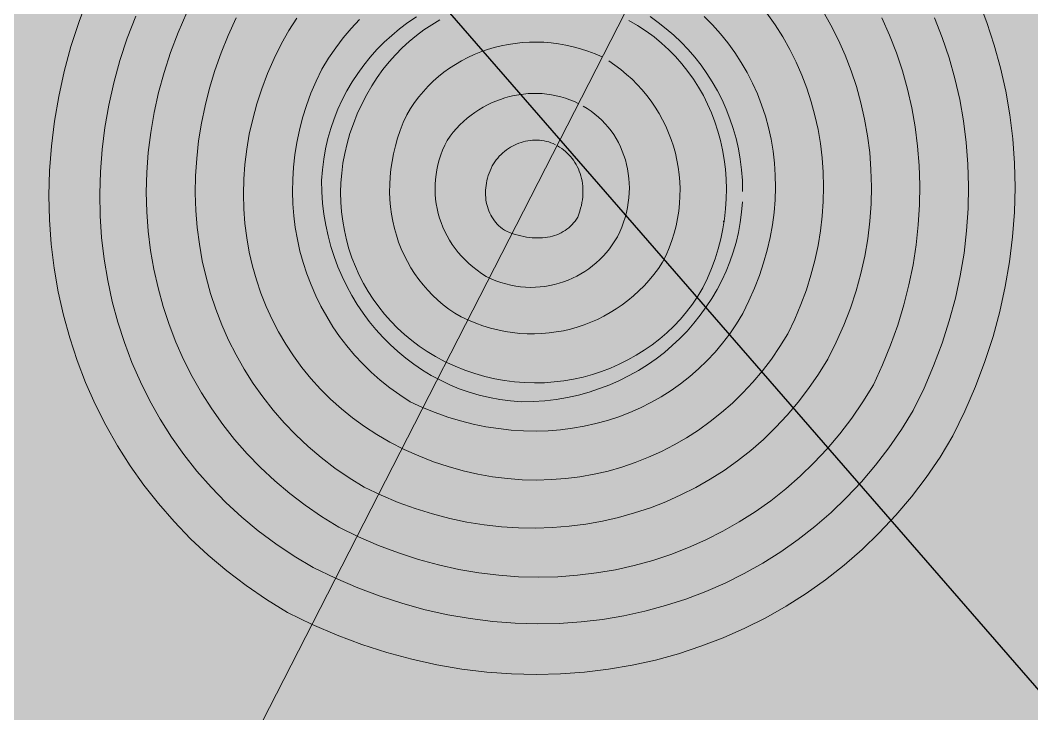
# Model space of a CAD drawing. Header units: metres. Extents: x 3 to 509016, y 4 to 6969473.
# Drawn here: x 507768.2554 to 507768.4283, y 6967260.0633 to 6967260.1818 of the extents above; entities that cross this region are included whole.
import ezdxf

# ---------------------------------------------------------------- set-up
doc = ezdxf.new("R2010")
doc.units = ezdxf.units.M
doc.layers.add('A-FLOR', color=252, linetype='Continuous', lineweight=5)
doc.layers.add('SGN_TRAF', color=252, linetype='Continuous', lineweight=0)
doc.layers.add('HATCH_PAVEMENT_FOOTPATH', color=7, linetype='Continuous', true_color=0xffe8a3)
for name, color, linetype in [('mga2020SGN_TRAF', 252, 'Continuous'), ('PAV_FOOTPATH', 252, 'Continuous'), ('XREF', 7, 'Continuous')]:
    doc.layers.add(name, color=color, linetype=linetype)

# ---------------------------------------------------------------- blocks, each defined once
blk = doc.blocks.new('XD_HATCH')
at = {"layer": 'HATCH_PAVEMENT_FOOTPATH'}
h = blk.add_hatch(color=256, dxfattribs=at)
h.dxf.hatch_style = 1
h.paths.add_polyline_path([(507751.8789, 6967248.37065), (507750.81918, 6967250.06682), (507764.19902, 6967258.24815), (507768.65027, 6967260.73659), (507768.87466, 6967259.55511), (507765.43326, 6967257.40502), (507765.68759, 6967256.99794)])
blk = doc.blocks.new('25027_BNP_Skygate Play-Sheet - 000101 - SITE PLAN')
at = {"layer": 'A-FLOR'}
blk.add_line((-2227466.15, 4009250.35), (-2237324.77, 4007688.84), dxfattribs=at)
blk = doc.blocks.new('XE_ARCH')
at = {"xscale": 0.001, "yscale": 0.001, "zscale": 0.001, "rotation": 121.996}
blk.add_blockref('25027_BNP_Skygate Play-Sheet - 000101 - SITE PLAN', (509988.12585, 6971273.77017), dxfattribs=at)
blk = doc.blocks.new('BAC SG TSIGN')
for p, q in [((-6.6675, -13.0528), (6.7028, 13.088)), ((-2.6746, 1.1756), (-2.731, 1.0255)), ((2.7421, 1.0188), (2.691, 1.1519)), ((-2.3891, 1.0564), (-2.44, 0.9234)), ((-2.0813, 1.0782), (-2.1333, 0.9582)), ((-1.7828, 1.0465), (-1.8312, 0.9414)), ((-1.4171, 1.0444), (-1.4656, 0.9701)), ((-1.0393, 1.0372), (-1.0898, 0.9831)), ((-0.6959, 1.0538), (-0.7479, 1.0185)), ((0.7616, 1.0189), (0.7119, 1.0542)), ((1.088, 1.0041), (1.037, 1.055)), ((1.4661, 1.0041), (1.4167, 1.0744)), ((1.8024, 1.0022), (1.7532, 1.0891)), ((2.1559, 0.9432), (2.11, 1.0478)), ((2.473, 0.9275), (2.426, 1.0475)), ((-2.731, 1.0255), (-2.7795, 0.875)), ((-1.0898, 0.9831), (-1.1379, 0.9261)), ((-0.7979, 0.981), (-0.8457, 0.9413)), ((-0.7479, 1.0185), (-0.7979, 0.981)), ((-0.6049, 1.0057), (-0.6517, 0.9745)), ((-0.5567, 1.0345), (-0.6049, 1.0057)), ((0.637, 1.0002), (0.5842, 1.0305)), ((0.6875, 0.9673), (0.637, 1.0002)), ((0.8096, 0.9813), (0.7616, 1.0189)), ((0.8556, 0.9415), (0.8096, 0.9813)), ((1.1361, 0.9509), (1.088, 1.0041)), ((1.5118, 0.9316), (1.4661, 1.0041)), ((1.8474, 0.9128), (1.8024, 1.0022)), ((2.7867, 0.883), (2.7421, 1.0188)), ((-2.44, 0.9234), (-2.484, 0.7897)), ((-2.1333, 0.9582), (-2.1789, 0.8378)), ((-1.8312, 0.9414), (-1.8742, 0.8358)), ((-1.4656, 0.9701), (-1.5107, 0.8924)), ((-1.1379, 0.9261), (-1.1837, 0.8663)), ((-0.8457, 0.9413), (-0.8914, 0.8993)), ((-0.697, 0.9407), (-0.7408, 0.9045)), ((-0.6517, 0.9745), (-0.697, 0.9407)), ((0.7356, 0.9321), (0.6875, 0.9673)), ((0.7814, 0.8946), (0.7356, 0.9321)), ((0.8996, 0.8995), (0.8556, 0.9415)), ((1.181, 0.8954), (1.1361, 0.9509)), ((1.5538, 0.857), (1.5118, 0.9316)), ((2.1969, 0.8364), (2.1559, 0.9432)), ((2.5142, 0.8051), (2.473, 0.9275)), ((-2.7795, 0.875), (-2.8203, 0.7243)), ((-1.5107, 0.8924), (-1.5551, 0.8018)), ((-1.1837, 0.8663), (-1.2269, 0.8037)), ((-0.9348, 0.8554), (-0.9758, 0.8094)), ((-0.8914, 0.8993), (-0.9348, 0.8554)), ((-0.783, 0.8659), (-0.8234, 0.8249)), ((-0.7408, 0.9045), (-0.783, 0.8659)), ((-0.269, 0.8555), (-0.3091, 0.8413)), ((-0.2281, 0.8677), (-0.269, 0.8555)), ((-0.1866, 0.8782), (-0.2281, 0.8677)), ((-0.1445, 0.8867), (-0.1866, 0.8782)), ((-0.1019, 0.8932), (-0.1445, 0.8867)), ((-0.0589, 0.8978), (-0.1019, 0.8932)), ((-0.0154, 0.9004), (-0.0589, 0.8978)), ((0.0283, 0.901), (-0.0154, 0.9004)), ((0.0722, 0.8995), (0.0283, 0.901)), ((0.1163, 0.896), (0.0722, 0.8995)), ((0.1605, 0.8904), (0.1163, 0.896)), ((0.2047, 0.8827), (0.1605, 0.8904)), ((0.2488, 0.8728), (0.2047, 0.8827)), ((0.2928, 0.8608), (0.2488, 0.8728)), ((0.3366, 0.8465), (0.2928, 0.8608)), ((0.8247, 0.855), (0.7814, 0.8946)), ((0.8656, 0.8134), (0.8247, 0.855)), ((0.9415, 0.8555), (0.8996, 0.8995)), ((0.9813, 0.8095), (0.9415, 0.8555)), ((1.2229, 0.8379), (1.181, 0.8954)), ((1.592, 0.7806), (1.5538, 0.857)), ((1.888, 0.8212), (1.8474, 0.9128)), ((2.8247, 0.7447), (2.7867, 0.883)), ((-2.1789, 0.8378), (-2.2181, 0.7171)), ((-1.8742, 0.8358), (-1.9119, 0.7299)), ((-1.5551, 0.8018), (-1.5946, 0.7109)), ((-1.2269, 0.8037), (-1.2675, 0.7383)), ((-0.9758, 0.8094), (-1.0145, 0.7615)), ((-0.8234, 0.8249), (-0.8619, 0.7814)), ((-0.387, 0.8075), (-0.4245, 0.7879)), ((-0.3485, 0.8253), (-0.387, 0.8075)), ((-0.3091, 0.8413), (-0.3485, 0.8253)), ((0.3801, 0.8301), (0.3366, 0.8465)), ((0.4233, 0.8114), (0.3801, 0.8301)), ((0.9041, 0.7698), (0.8656, 0.8134)), ((1.0189, 0.7616), (0.9813, 0.8095)), ((1.2617, 0.7784), (1.2229, 0.8379)), ((1.9242, 0.7276), (1.888, 0.8212)), ((2.2328, 0.7274), (2.1969, 0.8364)), ((2.5493, 0.6805), (2.5142, 0.8051)), ((-2.484, 0.7897), (-2.5211, 0.6555)), ((-1.2675, 0.7383), (-1.3021, 0.6655)), ((-1.0145, 0.7615), (-1.0507, 0.7118)), ((-0.8985, 0.7356), (-0.933, 0.6875)), ((-0.8619, 0.7814), (-0.8985, 0.7356)), ((-0.4965, 0.7435), (-0.5308, 0.7187)), ((-0.461, 0.7666), (-0.4965, 0.7435)), ((-0.4245, 0.7879), (-0.461, 0.7666)), ((0.4998, 0.7618), (0.4623, 0.7874)), ((0.5357, 0.7347), (0.4998, 0.7618)), ((0.5702, 0.7062), (0.5357, 0.7347)), ((0.9401, 0.7243), (0.9041, 0.7698)), ((1.0542, 0.7119), (1.0189, 0.7616)), ((1.2973, 0.717), (1.2617, 0.7784)), ((1.6263, 0.7023), (1.592, 0.7806)), ((2.8559, 0.6042), (2.8247, 0.7447)), ((-2.8203, 0.7243), (-2.8536, 0.5737)), ((-2.2181, 0.7171), (-2.2512, 0.5962)), ((-1.9119, 0.7299), (-1.9442, 0.6237)), ((-1.5946, 0.7109), (-1.6291, 0.6196)), ((-1.0507, 0.7118), (-1.0844, 0.6603)), ((-0.933, 0.6875), (-0.9653, 0.637)), ((-0.5639, 0.6923), (-0.5957, 0.6642)), ((-0.5308, 0.7187), (-0.5639, 0.6923)), ((0.6031, 0.6763), (0.5702, 0.7062)), ((0.6343, 0.645), (0.6031, 0.6763)), ((0.9736, 0.6771), (0.9401, 0.7243)), ((1.0046, 0.6284), (0.9736, 0.6771)), ((1.0871, 0.6604), (1.0542, 0.7119)), ((1.3296, 0.6539), (1.2973, 0.717)), ((1.6568, 0.6224), (1.6263, 0.7023)), ((1.9559, 0.632), (1.9242, 0.7276)), ((2.2636, 0.6165), (2.2328, 0.7274)), ((2.5784, 0.5539), (2.5493, 0.6805)), ((-2.5211, 0.6555), (-2.5514, 0.521)), ((-1.9442, 0.6237), (-1.9713, 0.5174)), ((-1.6291, 0.6196), (-1.6589, 0.5282)), ((-1.3021, 0.6655), (-1.3329, 0.5921)), ((-1.0844, 0.6603), (-1.1155, 0.6071)), ((-0.9653, 0.637), (-0.9954, 0.5842)), ((-0.6261, 0.6345), (-0.6551, 0.6031)), ((-0.5957, 0.6642), (-0.6261, 0.6345)), ((0.664, 0.6124), (0.6343, 0.645)), ((0.692, 0.5787), (0.664, 0.6124)), ((1.0331, 0.5781), (1.0046, 0.6284)), ((1.1176, 0.6072), (1.0871, 0.6604)), ((1.3587, 0.589), (1.3296, 0.6539)), ((1.6833, 0.541), (1.6568, 0.6224)), ((1.9829, 0.5347), (1.9559, 0.632)), ((2.2892, 0.5037), (2.2636, 0.6165)), ((-2.8536, 0.5737), (-2.8793, 0.4232)), ((-2.2512, 0.5962), (-2.278, 0.4754)), ((-1.3329, 0.5921), (-1.3598, 0.5184)), ((-1.144, 0.5523), (-1.1698, 0.496)), ((-1.1155, 0.6071), (-1.144, 0.5523)), ((-0.9954, 0.5842), (-1.026, 0.5259)), ((-0.6826, 0.5702), (-0.7085, 0.5357)), ((-0.6551, 0.6031), (-0.6826, 0.5702)), ((-0.1903, 0.5555), (-0.2171, 0.5454)), ((-0.1632, 0.5644), (-0.1903, 0.5555)), ((-0.1357, 0.5721), (-0.1632, 0.5644)), ((-0.108, 0.5784), (-0.1357, 0.5721)), ((-0.0801, 0.5836), (-0.108, 0.5784)), ((-0.052, 0.5874), (-0.0801, 0.5836)), ((-0.0238, 0.59), (-0.052, 0.5874)), ((0.0045, 0.5912), (-0.0238, 0.59)), ((0.0328, 0.5912), (0.0045, 0.5912)), ((0.0612, 0.5898), (0.0328, 0.5912)), ((0.0895, 0.587), (0.0612, 0.5898)), ((0.1177, 0.5829), (0.0895, 0.587)), ((0.1457, 0.5775), (0.1177, 0.5829)), ((0.1736, 0.5706), (0.1457, 0.5775)), ((0.2012, 0.5624), (0.1736, 0.5706)), ((0.2285, 0.5527), (0.2012, 0.5624)), ((0.2556, 0.5416), (0.2285, 0.5527)), ((0.7182, 0.5438), (0.692, 0.5787)), ((1.059, 0.5264), (1.0331, 0.5781)), ((1.1455, 0.5524), (1.1176, 0.6072)), ((1.1708, 0.4961), (1.1455, 0.5524)), ((1.3844, 0.5227), (1.3587, 0.589)), ((2.6013, 0.4255), (2.5784, 0.5539)), ((2.8804, 0.4617), (2.8559, 0.6042)), ((-2.5514, 0.521), (-2.575, 0.3866)), ((-1.9713, 0.5174), (-1.9932, 0.4111)), ((-1.6589, 0.5282), (-1.6839, 0.4368)), ((-1.3598, 0.5184), (-1.3829, 0.4443)), ((-1.1698, 0.496), (-1.1927, 0.4383)), ((-1.026, 0.5259), (-1.0532, 0.4672)), ((-0.7328, 0.4997), (-0.7553, 0.4623)), ((-0.7085, 0.5357), (-0.7328, 0.4997)), ((-0.3197, 0.4929), (-0.344, 0.4769)), ((-0.2948, 0.5078), (-0.3197, 0.4929)), ((-0.2693, 0.5216), (-0.2948, 0.5078)), ((-0.2434, 0.5341), (-0.2693, 0.5216)), ((-0.2171, 0.5454), (-0.2434, 0.5341)), ((0.2822, 0.5291), (0.2556, 0.5416)), ((0.3331, 0.5003), (0.3082, 0.5153)), ((0.3569, 0.4841), (0.3331, 0.5003)), ((0.7428, 0.5078), (0.7182, 0.5438)), ((0.7657, 0.4708), (0.7428, 0.5078)), ((1.0823, 0.4734), (1.059, 0.5264)), ((1.1934, 0.4383), (1.1708, 0.4961)), ((1.4068, 0.4548), (1.3844, 0.5227)), ((1.7059, 0.4583), (1.6833, 0.541)), ((2.0053, 0.4359), (1.9829, 0.5347)), ((2.3094, 0.3894), (2.2892, 0.5037)), ((-2.278, 0.4754), (-2.2988, 0.3547)), ((-1.6839, 0.4368), (-1.7042, 0.3455)), ((-1.3829, 0.4443), (-1.4022, 0.37)), ((-1.1927, 0.4383), (-1.2128, 0.3792)), ((-1.0532, 0.4672), (-1.0771, 0.4081)), ((-0.7553, 0.4623), (-0.7759, 0.4155)), ((-0.3907, 0.4413), (-0.413, 0.4219)), ((-0.3677, 0.4597), (-0.3907, 0.4413)), ((-0.344, 0.4769), (-0.3677, 0.4597)), ((0.3796, 0.4668), (0.3569, 0.4841)), ((0.4013, 0.4485), (0.3796, 0.4668)), ((0.4218, 0.4291), (0.4013, 0.4485)), ((0.4412, 0.4088), (0.4218, 0.4291)), ((0.7867, 0.4329), (0.7657, 0.4708)), ((0.8059, 0.3941), (0.7867, 0.4329)), ((1.103, 0.4192), (1.0823, 0.4734)), ((1.2133, 0.3792), (1.1934, 0.4383)), ((1.4258, 0.3857), (1.4068, 0.4548)), ((1.7245, 0.3743), (1.7059, 0.4583)), ((2.023, 0.3357), (2.0053, 0.4359)), ((2.898, 0.3174), (2.8804, 0.4617)), ((-2.8793, 0.4232), (-2.8975, 0.2733)), ((-2.575, 0.3866), (-2.592, 0.2523)), ((-1.9932, 0.4111), (-2.0099, 0.3051)), ((-1.4022, 0.37), (-1.4179, 0.2957)), ((-1.2128, 0.3792), (-1.23, 0.3187)), ((-1.0771, 0.4081), (-1.0976, 0.3489)), ((-0.7942, 0.3687), (-0.8101, 0.3218)), ((-0.7759, 0.4155), (-0.7942, 0.3687)), ((-0.4552, 0.3796), (-0.4751, 0.3569)), ((-0.4345, 0.4013), (-0.4552, 0.3796)), ((-0.413, 0.4219), (-0.4345, 0.4013)), ((0.4595, 0.3876), (0.4412, 0.4088)), ((0.4766, 0.3655), (0.4595, 0.3876)), ((0.8233, 0.3544), (0.8059, 0.3941)), ((1.121, 0.3639), (1.103, 0.4192)), ((1.2303, 0.3187), (1.2133, 0.3792)), ((1.4413, 0.3153), (1.4258, 0.3857)), ((1.7391, 0.2891), (1.7245, 0.3743)), ((2.3244, 0.2736), (2.3094, 0.3894)), ((2.618, 0.2954), (2.6013, 0.4255)), ((-2.2988, 0.3547), (-2.3135, 0.2345)), ((-2.0099, 0.3051), (-2.0216, 0.1995)), ((-1.7042, 0.3455), (-1.7199, 0.2544)), ((-1.23, 0.3187), (-1.2442, 0.2571)), ((-1.0976, 0.3489), (-1.1149, 0.2895)), ((-0.8101, 0.3218), (-0.8237, 0.2749)), ((-0.5121, 0.3081), (-0.5262, 0.2791)), ((-0.4941, 0.333), (-0.5121, 0.3081)), ((-0.4751, 0.3569), (-0.4941, 0.333)), ((-0.0251, 0.3058), (-0.0389, 0.303)), ((-0.0112, 0.3078), (-0.0251, 0.3058)), ((0.0028, 0.3091), (-0.0112, 0.3078)), ((0.0168, 0.3098), (0.0028, 0.3091)), ((0.0309, 0.3098), (0.0168, 0.3098)), ((0.0449, 0.309), (0.0309, 0.3098)), ((0.0589, 0.3075), (0.0449, 0.309)), ((0.0729, 0.3052), (0.0589, 0.3075)), ((0.0868, 0.3022), (0.0729, 0.3052)), ((0.4926, 0.3426), (0.4766, 0.3655)), ((0.5073, 0.319), (0.4926, 0.3426)), ((0.5209, 0.2946), (0.5073, 0.319)), ((0.8389, 0.314), (0.8233, 0.3544)), ((0.8525, 0.2729), (0.8389, 0.314)), ((1.1364, 0.3076), (1.121, 0.3639)), ((1.1491, 0.2505), (1.1364, 0.3076)), ((1.2444, 0.2571), (1.2303, 0.3187)), ((1.4533, 0.2439), (1.4413, 0.3153)), ((2.0358, 0.2343), (2.023, 0.3357)), ((2.9086, 0.1715), (2.898, 0.3174)), ((-2.8975, 0.2733), (-2.9084, 0.124)), ((-2.592, 0.2523), (-2.6023, 0.1185)), ((-1.7199, 0.2544), (-1.7309, 0.1637)), ((-1.4179, 0.2957), (-1.4298, 0.2214)), ((-1.2442, 0.2571), (-1.2554, 0.1943)), ((-1.1149, 0.2895), (-1.1289, 0.23)), ((-0.8237, 0.2749), (-0.835, 0.228)), ((-0.5387, 0.2499), (-0.5497, 0.2205)), ((-0.5262, 0.2791), (-0.5387, 0.2499)), ((-0.1541, 0.2505), (-0.1654, 0.2418)), ((-0.1424, 0.2587), (-0.1541, 0.2505)), ((-0.1304, 0.2663), (-0.1424, 0.2587)), ((-0.118, 0.2734), (-0.1304, 0.2663)), ((-0.1054, 0.2799), (-0.118, 0.2734)), ((-0.0925, 0.2857), (-0.1054, 0.2799)), ((-0.0794, 0.291), (-0.0925, 0.2857)), ((-0.066, 0.2957), (-0.0794, 0.291)), ((-0.0525, 0.2997), (-0.066, 0.2957)), ((-0.0389, 0.303), (-0.0525, 0.2997)), ((0.1006, 0.2984), (0.0868, 0.3022)), ((0.1143, 0.2938), (0.1006, 0.2984)), ((0.1278, 0.2884), (0.1143, 0.2938)), ((0.1411, 0.2822), (0.1278, 0.2884)), ((0.1667, 0.2677), (0.1541, 0.2753)), ((0.1789, 0.2596), (0.1667, 0.2677)), ((0.1906, 0.251), (0.1789, 0.2596)), ((0.2018, 0.2417), (0.1906, 0.251)), ((0.5332, 0.2695), (0.5209, 0.2946)), ((0.5443, 0.2438), (0.5332, 0.2695)), ((0.8642, 0.2312), (0.8525, 0.2729)), ((1.159, 0.1926), (1.1491, 0.2505)), ((1.2555, 0.1943), (1.2444, 0.2571)), ((1.7496, 0.2031), (1.7391, 0.2891)), ((2.3339, 0.1565), (2.3244, 0.2736)), ((2.6283, 0.164), (2.618, 0.2954)), ((-2.3135, 0.2345), (-2.3224, 0.1148)), ((-2.0216, 0.1995), (-2.0282, 0.0943)), ((-1.4298, 0.2214), (-1.4382, 0.1472)), ((-1.2554, 0.1943), (-1.2635, 0.1305)), ((-1.1289, 0.23), (-1.1398, 0.1706)), ((-0.835, 0.228), (-0.844, 0.1813)), ((-0.5592, 0.1909), (-0.5671, 0.1613)), ((-0.5497, 0.2205), (-0.5592, 0.1909)), ((-0.2158, 0.1905), (-0.2244, 0.1788)), ((-0.2067, 0.2018), (-0.2158, 0.1905)), ((-0.197, 0.2125), (-0.2067, 0.2018)), ((-0.1869, 0.2228), (-0.197, 0.2125)), ((-0.1764, 0.2326), (-0.1869, 0.2228)), ((-0.1654, 0.2418), (-0.1764, 0.2326)), ((0.2125, 0.232), (0.2018, 0.2417)), ((0.2228, 0.2217), (0.2125, 0.232)), ((0.2325, 0.2109), (0.2228, 0.2217)), ((0.2417, 0.1996), (0.2325, 0.2109)), ((0.2504, 0.1879), (0.2417, 0.1996)), ((0.2585, 0.1757), (0.2504, 0.1879)), ((0.5541, 0.2176), (0.5443, 0.2438)), ((0.5627, 0.1907), (0.5541, 0.2176)), ((0.57, 0.1634), (0.5627, 0.1907)), ((0.8739, 0.1889), (0.8642, 0.2312)), ((0.8817, 0.1461), (0.8739, 0.1889)), ((1.1663, 0.134), (1.159, 0.1926)), ((1.2635, 0.1305), (1.2555, 0.1943)), ((1.4618, 0.1714), (1.4533, 0.2439)), ((1.756, 0.1161), (1.7496, 0.2031)), ((2.0437, 0.1318), (2.0358, 0.2343)), ((-2.9084, 0.124), (-2.9121, -0.0243)), ((-1.7309, 0.1637), (-1.7375, 0.0735)), ((-1.4382, 0.1472), (-1.4429, 0.0732)), ((-1.2635, 0.1305), (-1.2684, 0.0657)), ((-1.1398, 0.1706), (-1.1475, 0.1114)), ((-0.8509, 0.1348), (-0.8555, 0.0886)), ((-0.844, 0.1813), (-0.8509, 0.1348)), ((-0.5736, 0.1315), (-0.5786, 0.1018)), ((-0.5671, 0.1613), (-0.5736, 0.1315)), ((-0.2532, 0.125), (-0.2588, 0.1103)), ((-0.247, 0.1396), (-0.2532, 0.125)), ((-0.24, 0.1541), (-0.247, 0.1396)), ((-0.2325, 0.1667), (-0.24, 0.1541)), ((-0.2244, 0.1788), (-0.2325, 0.1667)), ((0.266, 0.1631), (0.2585, 0.1757)), ((0.273, 0.15), (0.266, 0.1631)), ((0.2793, 0.1366), (0.273, 0.15)), ((0.2851, 0.1228), (0.2793, 0.1366)), ((0.2902, 0.1086), (0.2851, 0.1228)), ((0.576, 0.1357), (0.57, 0.1634)), ((0.5807, 0.1075), (0.576, 0.1357)), ((0.8874, 0.1028), (0.8817, 0.1461)), ((1.1707, 0.0749), (1.1663, 0.134)), ((1.2684, 0.0657), (1.2635, 0.1305)), ((1.4667, 0.0981), (1.4618, 0.1714)), ((2.0465, 0.0286), (2.0437, 0.1318)), ((2.3378, 0.0383), (2.3339, 0.1565)), ((2.6322, 0.0313), (2.6283, 0.164)), ((2.9121, 0.0243), (2.9086, 0.1715)), ((-2.6023, 0.1185), (-2.6061, -0.0147)), ((-2.3224, 0.1148), (-2.3253, -0.0041)), ((-2.0282, 0.0943), (-2.0298, -0.0101)), ((-1.7375, 0.0735), (-1.7396, -0.0161)), ((-1.4429, 0.0732), (-1.4441, -0.0003)), ((-1.2684, 0.0657), (-1.2669, -0.0029)), ((-1.1475, 0.1114), (-1.1522, 0.0524)), ((-0.8555, 0.0886), (-0.858, 0.0427)), ((-0.5821, 0.0721), (-0.5841, 0.0424)), ((-0.5786, 0.1018), (-0.5821, 0.0721)), ((-0.2718, 0.0659), (-0.2748, 0.0511)), ((-0.2681, 0.0807), (-0.2718, 0.0659)), ((-0.2638, 0.0955), (-0.2681, 0.0807)), ((-0.2588, 0.1103), (-0.2638, 0.0955)), ((0.2947, 0.0941), (0.2902, 0.1086)), ((0.2985, 0.0792), (0.2947, 0.0941)), ((0.3016, 0.064), (0.2985, 0.0792)), ((0.3041, 0.0486), (0.3016, 0.064)), ((0.5841, 0.079), (0.5807, 0.1075)), ((0.5861, 0.0503), (0.5841, 0.079)), ((0.8911, 0.0592), (0.8874, 0.1028)), ((1.1724, 0.0154), (1.1707, 0.0749)), ((1.27, 0), (1.2684, 0.0657)), ((1.4679, 0.024), (1.4667, 0.0981)), ((1.7582, 0.0285), (1.756, 0.1161)), ((-1.1522, 0.0524), (-1.1539, -0.0062)), ((-0.858, 0.0427), (-0.8584, -0.0028)), ((-0.5841, 0.0424), (-0.5846, 0.0129)), ((-0.5846, 0.0129), (-0.5838, -0.0165)), ((-0.2798, 0.007), (-0.2802, -0.0075)), ((-0.2788, 0.0216), (-0.2798, 0.007)), ((-0.2771, 0.0363), (-0.2788, 0.0216)), ((-0.2748, 0.0511), (-0.2771, 0.0363)), ((0.3059, 0.0328), (0.3041, 0.0486)), ((0.3069, 0.0168), (0.3059, 0.0328)), ((0.3073, 0.0005), (0.3069, 0.0168)), ((0.3069, -0.016), (0.3073, 0.0005)), ((0.5868, 0.0212), (0.5861, 0.0503)), ((0.5861, -0.0081), (0.5868, 0.0212)), ((0.8927, 0.0153), (0.8911, 0.0592)), ((0.8921, -0.0289), (0.8927, 0.0153)), ((1.1713, -0.0445), (1.1724, 0.0154)), ((1.4655, -0.0508), (1.4679, 0.024)), ((1.7562, -0.0597), (1.7582, 0.0285)), ((2.0444, -0.0753), (2.0465, 0.0286)), ((2.3362, -0.0808), (2.3378, 0.0383)), ((2.6296, -0.1024), (2.6322, 0.0313)), ((2.9084, -0.124), (2.9121, 0.0243)), ((-2.9121, -0.0243), (-2.9086, -0.1715)), ((-2.6061, -0.0147), (-2.6036, -0.147)), ((-2.3253, -0.0041), (-2.3225, -0.1222)), ((-2.0298, -0.0101), (-2.0266, -0.1138)), ((-1.7396, -0.0161), (-1.7373, -0.1048)), ((-1.4441, -0.0003), (-1.4419, -0.0734)), ((-1.2669, -0.0029), (-1.2621, -0.0706)), ((-1.1539, -0.0062), (-1.1526, -0.0645)), ((-0.8584, -0.0028), (-0.8567, -0.0479)), ((-0.8567, -0.0479), (-0.8529, -0.0924)), ((-0.5838, -0.0165), (-0.5814, -0.0457)), ((-0.5814, -0.0457), (-0.5777, -0.0747)), ((-0.2802, -0.0075), (-0.28, -0.0219)), ((-0.28, -0.0219), (-0.2791, -0.0362)), ((-0.2791, -0.0362), (-0.2775, -0.0503)), ((-0.2775, -0.0503), (-0.2754, -0.0641)), ((0.3011, -0.0666), (0.3038, -0.0496)), ((0.3038, -0.0496), (0.3057, -0.0327)), ((0.3057, -0.0327), (0.3069, -0.016)), ((0.5805, -0.067), (0.584, -0.0375)), ((0.584, -0.0375), (0.5861, -0.0081)), ((0.8895, -0.0732), (0.8921, -0.0289)), ((1.1673, -0.1046), (1.1713, -0.0445)), ((1.4594, -0.1261), (1.4655, -0.0508)), ((1.75, -0.1484), (1.7562, -0.0597)), ((-2.0266, -0.1138), (-2.0184, -0.2165)), ((-1.7373, -0.1048), (-1.7306, -0.1927)), ((-1.4419, -0.0734), (-1.4362, -0.146)), ((-1.2621, -0.0706), (-1.2542, -0.1373)), ((-1.1526, -0.0645), (-1.1484, -0.1222)), ((-0.8529, -0.0924), (-0.8471, -0.1364)), ((-0.5777, -0.0747), (-0.5725, -0.1034)), ((-0.5725, -0.1034), (-0.5659, -0.1319)), ((-0.2754, -0.0641), (-0.2725, -0.0778)), ((-0.2725, -0.0778), (-0.2691, -0.0912)), ((-0.2691, -0.0912), (-0.265, -0.1043)), ((-0.265, -0.1043), (-0.2602, -0.1172)), ((-0.2602, -0.1172), (-0.2548, -0.1297)), ((0.2821, -0.1364), (0.2881, -0.1187)), ((0.2881, -0.1187), (0.2933, -0.1012)), ((0.2933, -0.1012), (0.2976, -0.0839)), ((0.2976, -0.0839), (0.3011, -0.0666)), ((0.5692, -0.1262), (0.5755, -0.0966)), ((0.5755, -0.0966), (0.5805, -0.067)), ((0.8776, -0.1623), (0.8846, -0.1177)), ((0.8846, -0.1177), (0.8895, -0.0732)), ((1.1605, -0.1649), (1.1673, -0.1046)), ((1.2635, -0.1248), (1.2684, -0.0626)), ((2.037, -0.1798), (2.0444, -0.0753)), ((2.329, -0.2006), (2.3362, -0.0808)), ((2.6204, -0.237), (2.6296, -0.1024)), ((-2.9086, -0.1715), (-2.898, -0.3174)), ((-2.6036, -0.147), (-2.5946, -0.2782)), ((-2.3225, -0.1222), (-2.3139, -0.2391)), ((-1.4362, -0.146), (-1.4271, -0.2178)), ((-1.2542, -0.1373), (-1.2433, -0.203)), ((-1.1484, -0.1222), (-1.1413, -0.1793)), ((-1.1413, -0.1793), (-1.1314, -0.2357)), ((-0.8471, -0.1364), (-0.8392, -0.1797)), ((-0.8392, -0.1797), (-0.8294, -0.2223)), ((-0.5659, -0.1319), (-0.5579, -0.16)), ((-0.5579, -0.16), (-0.5485, -0.1876)), ((-0.2548, -0.1297), (-0.2488, -0.1419)), ((-0.2488, -0.1419), (-0.2422, -0.1537)), ((-0.2422, -0.1537), (-0.2349, -0.1652)), ((-0.2349, -0.1652), (-0.227, -0.1762)), ((-0.227, -0.1762), (-0.2185, -0.1868)), ((0.251, -0.1891), (0.2597, -0.178)), ((0.2597, -0.178), (0.2678, -0.1664)), ((0.2678, -0.1664), (0.2753, -0.1541)), ((0.2753, -0.1541), (0.2821, -0.1364)), ((0.5521, -0.1854), (0.5614, -0.1558)), ((0.5614, -0.1558), (0.5692, -0.1262)), ((0.8683, -0.2068), (0.8776, -0.1623)), ((1.1508, -0.2252), (1.1605, -0.1649)), ((1.2554, -0.1863), (1.2635, -0.1248)), ((1.4494, -0.2019), (1.4594, -0.1261)), ((1.7395, -0.2373), (1.75, -0.1484)), ((2.0244, -0.2845), (2.037, -0.1798)), ((2.8975, -0.2733), (2.9084, -0.124)), ((-2.3139, -0.2391), (-2.2997, -0.3548)), ((-2.0184, -0.2165), (-2.0055, -0.318)), ((-1.7306, -0.1927), (-1.7197, -0.2795)), ((-1.4271, -0.2178), (-1.4147, -0.2889)), ((-1.2433, -0.203), (-1.2293, -0.2676)), ((-1.1314, -0.2357), (-1.1188, -0.2912)), ((-0.8294, -0.2223), (-0.8176, -0.2642)), ((-0.5485, -0.1876), (-0.5377, -0.2149)), ((-0.5377, -0.2149), (-0.5256, -0.2417)), ((-0.5256, -0.2417), (-0.5121, -0.268)), ((-0.2185, -0.1868), (-0.2093, -0.197)), ((-0.2093, -0.197), (-0.1995, -0.2066)), ((-0.1995, -0.2066), (-0.1891, -0.2158)), ((-0.1891, -0.2158), (-0.178, -0.2244)), ((-0.178, -0.2244), (-0.1663, -0.2325)), ((-0.1663, -0.2325), (-0.154, -0.2401)), ((-0.154, -0.2401), (-0.1363, -0.247)), ((0.1757, -0.2489), (0.1879, -0.2422)), ((0.1879, -0.2422), (0.1996, -0.2349)), ((0.1996, -0.2349), (0.2109, -0.227)), ((0.2109, -0.227), (0.2217, -0.2185)), ((0.2217, -0.2185), (0.232, -0.2093)), ((0.232, -0.2093), (0.2418, -0.1995)), ((0.2418, -0.1995), (0.251, -0.1891)), ((0.5291, -0.244), (0.5413, -0.2148)), ((0.5413, -0.2148), (0.5521, -0.1854)), ((0.8568, -0.2512), (0.8683, -0.2068)), ((1.1382, -0.2853), (1.1508, -0.2252)), ((1.2442, -0.247), (1.2554, -0.1863)), ((1.4357, -0.278), (1.4494, -0.2019)), ((1.7247, -0.3264), (1.7395, -0.2373)), ((2.316, -0.3211), (2.329, -0.2006)), ((2.6045, -0.3722), (2.6204, -0.237)), ((-2.5946, -0.2782), (-2.5794, -0.4081)), ((-1.7197, -0.2795), (-1.7045, -0.3651)), ((-1.4147, -0.2889), (-1.3989, -0.359)), ((-1.2293, -0.2676), (-1.2124, -0.3309)), ((-1.1188, -0.2912), (-1.1034, -0.3459)), ((-0.8176, -0.2642), (-0.8039, -0.3052)), ((-0.5121, -0.268), (-0.4972, -0.2937)), ((-0.4972, -0.2937), (-0.481, -0.3189)), ((-0.1363, -0.247), (-0.1187, -0.2533)), ((-0.1187, -0.2533), (-0.1012, -0.2589)), ((-0.1012, -0.2589), (-0.0838, -0.2638)), ((-0.0838, -0.2638), (-0.0666, -0.2681)), ((-0.0666, -0.2681), (-0.0495, -0.2718)), ((-0.0495, -0.2718), (-0.0326, -0.2748)), ((-0.0326, -0.2748), (-0.0159, -0.2771)), ((-0.0159, -0.2771), (0.0006, -0.2788)), ((0.0006, -0.2788), (0.0168, -0.2799)), ((0.0168, -0.2799), (0.0328, -0.2803)), ((0.0328, -0.2803), (0.0486, -0.28)), ((0.0486, -0.28), (0.0641, -0.2791)), ((0.0641, -0.2791), (0.0792, -0.2776)), ((0.0792, -0.2776), (0.0941, -0.2754)), ((0.0941, -0.2754), (0.1086, -0.2726)), ((0.1086, -0.2726), (0.1228, -0.2691)), ((0.1228, -0.2691), (0.1366, -0.265)), ((0.1366, -0.265), (0.1501, -0.2603)), ((0.1501, -0.2603), (0.1631, -0.2549)), ((0.1631, -0.2549), (0.1757, -0.2489)), ((0.4841, -0.3225), (0.5003, -0.2982)), ((0.5003, -0.2982), (0.5153, -0.273)), ((0.5153, -0.273), (0.5291, -0.244)), ((0.8268, -0.3397), (0.843, -0.2956)), ((0.843, -0.2956), (0.8568, -0.2512)), ((1.1226, -0.3453), (1.1382, -0.2853)), ((1.23, -0.307), (1.2442, -0.247)), ((1.4181, -0.3543), (1.4357, -0.278)), ((2.0065, -0.3893), (2.0244, -0.2845)), ((2.8793, -0.4232), (2.8975, -0.2733)), ((-2.898, -0.3174), (-2.8804, -0.4617)), ((-2.2997, -0.3548), (-2.2799, -0.4691)), ((-2.0055, -0.318), (-1.9877, -0.4183)), ((-1.7045, -0.3651), (-1.6851, -0.4494)), ((-1.3989, -0.359), (-1.3799, -0.4281)), ((-1.2124, -0.3309), (-1.1926, -0.3929)), ((-1.1034, -0.3459), (-1.0853, -0.3996)), ((-0.8039, -0.3052), (-0.7883, -0.3453)), ((-0.7883, -0.3453), (-0.7709, -0.3844)), ((-0.481, -0.3189), (-0.4634, -0.3434)), ((-0.4634, -0.3434), (-0.4446, -0.3673)), ((0.4485, -0.3683), (0.4668, -0.3459)), ((0.4668, -0.3459), (0.4841, -0.3225)), ((0.8083, -0.3835), (0.8268, -0.3397)), ((1.1041, -0.405), (1.1226, -0.3453)), ((1.2128, -0.3661), (1.23, -0.307)), ((1.3966, -0.4307), (1.4181, -0.3543)), ((1.7055, -0.4156), (1.7247, -0.3264)), ((2.2972, -0.4419), (2.316, -0.3211)), ((-2.5794, -0.4081), (-2.558, -0.5364)), ((-1.9877, -0.4183), (-1.9653, -0.5172)), ((-1.1926, -0.3929), (-1.1701, -0.4535)), ((-1.0853, -0.3996), (-1.0647, -0.4522)), ((-0.7709, -0.3844), (-0.7516, -0.4225)), ((-0.7516, -0.4225), (-0.7305, -0.4595)), ((-0.4446, -0.3673), (-0.4244, -0.3904)), ((-0.4244, -0.3904), (-0.4029, -0.4128)), ((-0.4029, -0.4128), (-0.3801, -0.4344)), ((0.3876, -0.4297), (0.4088, -0.4103)), ((0.4088, -0.4103), (0.4291, -0.3898)), ((0.4291, -0.3898), (0.4485, -0.3683)), ((0.7874, -0.427), (0.8083, -0.3835)), ((1.0826, -0.4643), (1.1041, -0.405)), ((1.1698, -0.4812), (1.1927, -0.4242)), ((1.1927, -0.4242), (1.2128, -0.3661)), ((1.6819, -0.5047), (1.7055, -0.4156)), ((1.9832, -0.4941), (2.0065, -0.3893)), ((2.5818, -0.5078), (2.6045, -0.3722)), ((2.8536, -0.5736), (2.8793, -0.4232)), ((-2.8804, -0.4617), (-2.8559, -0.6042)), ((-2.2799, -0.4691), (-2.2547, -0.5817)), ((-1.6851, -0.4494), (-1.6617, -0.5323)), ((-1.3799, -0.4281), (-1.3577, -0.4961)), ((-1.1701, -0.4535), (-1.1449, -0.5127)), ((-1.0647, -0.4522), (-1.0415, -0.5037)), ((-0.7305, -0.4595), (-0.7076, -0.4953)), ((-0.3801, -0.4344), (-0.356, -0.4552)), ((-0.356, -0.4552), (-0.3306, -0.4751)), ((-0.3306, -0.4751), (-0.304, -0.4941)), ((0.2945, -0.4966), (0.3189, -0.4816)), ((0.3189, -0.4816), (0.3426, -0.4654)), ((0.3426, -0.4654), (0.3655, -0.4481)), ((0.3655, -0.4481), (0.3876, -0.4297)), ((0.7348, -0.5005), (0.7619, -0.4645)), ((0.7619, -0.4645), (0.7874, -0.427)), ((1.0581, -0.523), (1.0826, -0.4643)), ((1.144, -0.537), (1.1698, -0.4812)), ((1.3712, -0.5071), (1.3966, -0.4307)), ((2.2725, -0.5629), (2.2972, -0.4419)), ((-2.558, -0.5364), (-2.5305, -0.663)), ((-1.9653, -0.5172), (-1.9382, -0.6145)), ((-1.6617, -0.5323), (-1.6342, -0.6136)), ((-1.3577, -0.4961), (-1.3323, -0.5628)), ((-1.1449, -0.5127), (-1.117, -0.5702)), ((-1.0415, -0.5037), (-1.0157, -0.5539)), ((-0.7076, -0.4953), (-0.683, -0.53)), ((-0.683, -0.53), (-0.6567, -0.5633)), ((-0.304, -0.4941), (-0.2761, -0.5122)), ((-0.2761, -0.5122), (-0.2468, -0.5261)), ((-0.2468, -0.5261), (-0.2173, -0.5383)), ((-0.2173, -0.5383), (-0.1876, -0.5489)), ((0.163, -0.5536), (0.1904, -0.5447)), ((0.1904, -0.5447), (0.2173, -0.5345)), ((0.2173, -0.5345), (0.2436, -0.5231)), ((0.2436, -0.5231), (0.2694, -0.5105)), ((0.2694, -0.5105), (0.2945, -0.4966)), ((0.6763, -0.5678), (0.7062, -0.5349)), ((0.7062, -0.5349), (0.7348, -0.5005)), ((1.0305, -0.5812), (1.0581, -0.523)), ((1.1155, -0.5915), (1.144, -0.537)), ((1.3417, -0.5834), (1.3712, -0.5071)), ((1.6539, -0.5935), (1.6819, -0.5047)), ((1.9544, -0.5987), (1.9832, -0.4941)), ((2.5522, -0.6436), (2.5818, -0.5078)), ((-2.8559, -0.6042), (-2.8247, -0.7447)), ((-2.2547, -0.5817), (-2.224, -0.6926)), ((-1.3323, -0.5628), (-1.3038, -0.6282)), ((-1.117, -0.5702), (-1.0866, -0.6262)), ((-1.0157, -0.5539), (-0.9875, -0.6027)), ((-0.9875, -0.6027), (-0.9569, -0.65)), ((-0.6567, -0.5633), (-0.6287, -0.5953)), ((-0.6287, -0.5953), (-0.5991, -0.6259)), ((-0.1876, -0.5489), (-0.1579, -0.5577)), ((-0.1579, -0.5577), (-0.1281, -0.565)), ((-0.1281, -0.565), (-0.0982, -0.5706)), ((-0.0982, -0.5706), (-0.0685, -0.5746)), ((-0.0685, -0.5746), (-0.0388, -0.5771)), ((-0.0388, -0.5771), (-0.0092, -0.5781)), ((-0.0092, -0.5781), (0.0202, -0.5776)), ((0.0202, -0.5776), (0.0494, -0.5756)), ((0.0494, -0.5756), (0.0783, -0.5722)), ((0.0783, -0.5722), (0.1069, -0.5673)), ((0.1069, -0.5673), (0.1352, -0.5611)), ((0.1352, -0.5611), (0.163, -0.5536)), ((0.6125, -0.6288), (0.645, -0.5991)), ((0.645, -0.5991), (0.6763, -0.5678)), ((1.0002, -0.6312), (1.0305, -0.5812)), ((1.0844, -0.6447), (1.1155, -0.5915)), ((1.3082, -0.6595), (1.3417, -0.5834)), ((1.6214, -0.682), (1.6539, -0.5935)), ((1.92, -0.7029), (1.9544, -0.5987)), ((2.2418, -0.684), (2.2725, -0.5629)), ((2.8203, -0.7243), (2.8536, -0.5736)), ((-2.5305, -0.663), (-2.4969, -0.7876)), ((-1.9382, -0.6145), (-1.9066, -0.7101)), ((-1.6342, -0.6136), (-1.6027, -0.6932)), ((-1.3038, -0.6282), (-1.2723, -0.6922)), ((-1.0866, -0.6262), (-1.0538, -0.6804)), ((-0.9569, -0.65), (-0.924, -0.6958)), ((-0.5991, -0.6259), (-0.5678, -0.655)), ((-0.5678, -0.655), (-0.5349, -0.6826)), ((0.5438, -0.6831), (0.5787, -0.6568)), ((0.5787, -0.6568), (0.6125, -0.6288)), ((0.9673, -0.6794), (1.0002, -0.6312)), ((1.0507, -0.6963), (1.0844, -0.6447)), ((1.2707, -0.7352), (1.3082, -0.6595)), ((2.5157, -0.7795), (2.5522, -0.6436)), ((-2.224, -0.6926), (-2.188, -0.8015)), ((-1.9066, -0.7101), (-1.8703, -0.8038)), ((-1.6027, -0.6932), (-1.5673, -0.7709)), ((-1.2723, -0.6922), (-1.2377, -0.7545)), ((-1.0538, -0.6804), (-1.0186, -0.7328)), ((-0.924, -0.6958), (-0.8887, -0.74)), ((-0.5349, -0.6826), (-0.5005, -0.7085)), ((-0.5005, -0.7085), (-0.4645, -0.7328)), ((0.4329, -0.7516), (0.4709, -0.7305)), ((0.4709, -0.7305), (0.5078, -0.7077)), ((0.5078, -0.7077), (0.5438, -0.6831)), ((0.8947, -0.7695), (0.9321, -0.7254)), ((0.9321, -0.7254), (0.9673, -0.6794)), ((1.0145, -0.7464), (1.0507, -0.6963)), ((1.5844, -0.7699), (1.6214, -0.682)), ((1.88, -0.8065), (1.92, -0.7029)), ((2.2051, -0.805), (2.2418, -0.684)), ((2.7795, -0.875), (2.8203, -0.7243)), ((-2.8247, -0.7447), (-2.7867, -0.883)), ((-2.4969, -0.7876), (-2.4574, -0.91)), ((-1.5673, -0.7709), (-1.528, -0.8466)), ((-1.2377, -0.7545), (-1.2001, -0.8152)), ((-1.0186, -0.7328), (-0.981, -0.7832)), ((-0.981, -0.7832), (-0.9413, -0.8317)), ((-0.8887, -0.74), (-0.8511, -0.7824)), ((-0.8511, -0.7824), (-0.8114, -0.823)), ((-0.4645, -0.7328), (-0.427, -0.7554)), ((-0.427, -0.7554), (-0.3835, -0.776)), ((-0.3835, -0.776), (-0.3396, -0.7942)), ((0.314, -0.8039), (0.3544, -0.7884)), ((0.3544, -0.7884), (0.3941, -0.7709)), ((0.3941, -0.7709), (0.4329, -0.7516)), ((0.8551, -0.8114), (0.8947, -0.7695)), ((0.9758, -0.7948), (1.0145, -0.7464)), ((1.2331, -0.7976), (1.2707, -0.7352)), ((1.5428, -0.8573), (1.5844, -0.7699)), ((2.4721, -0.9153), (2.5157, -0.7795)), ((-2.188, -0.8015), (-2.1467, -0.9083)), ((-1.8703, -0.8038), (-1.8297, -0.8954)), ((-1.528, -0.8466), (-1.4849, -0.9203)), ((-1.2001, -0.8152), (-1.1596, -0.8741)), ((-0.9413, -0.8317), (-0.8994, -0.8782)), ((-0.8114, -0.823), (-0.7694, -0.8617)), ((-0.3396, -0.7942), (-0.2955, -0.8101)), ((-0.2955, -0.8101), (-0.2512, -0.8237)), ((-0.2512, -0.8237), (-0.2067, -0.835)), ((-0.2067, -0.835), (-0.1622, -0.8441)), ((-0.1622, -0.8441), (-0.1177, -0.8509)), ((-0.1177, -0.8509), (-0.0732, -0.8556)), ((0.0593, -0.8567), (0.1029, -0.8529)), ((0.1029, -0.8529), (0.1461, -0.8471)), ((0.1461, -0.8471), (0.1889, -0.8392)), ((0.1889, -0.8392), (0.2312, -0.8294)), ((0.2312, -0.8294), (0.2729, -0.8176)), ((0.2729, -0.8176), (0.314, -0.8039)), ((0.7698, -0.8887), (0.8134, -0.8512)), ((0.8134, -0.8512), (0.8551, -0.8114)), ((0.8914, -0.8862), (0.9348, -0.8414)), ((0.9348, -0.8414), (0.9758, -0.7948)), ((1.1926, -0.8574), (1.2331, -0.7976)), ((1.8343, -0.9094), (1.88, -0.8065)), ((2.1623, -0.9257), (2.2051, -0.805)), ((-2.7867, -0.883), (-2.7421, -1.0188)), ((-2.4574, -0.91), (-2.4119, -1.03)), ((-2.1467, -0.9083), (-2.1002, -1.0128)), ((-1.8297, -0.8954), (-1.7845, -0.985)), ((-1.1596, -0.8741), (-1.1162, -0.9311)), ((-0.8994, -0.8782), (-0.8554, -0.9224)), ((-0.7694, -0.8617), (-0.7254, -0.8984)), ((-0.7254, -0.8984), (-0.6793, -0.933)), ((-0.0732, -0.8556), (-0.0289, -0.8581)), ((-0.0289, -0.8581), (0.0153, -0.8585)), ((0.0153, -0.8585), (0.0593, -0.8567)), ((0.7243, -0.924), (0.7698, -0.8887)), ((0.8457, -0.9289), (0.8914, -0.8862)), ((1.1035, -0.9691), (1.1494, -0.9146)), ((1.1494, -0.9146), (1.1926, -0.8574)), ((1.4947, -0.9352), (1.5428, -0.8573)), ((1.7828, -1.0113), (1.8343, -0.9094)), ((2.731, -1.0255), (2.7795, -0.875)), ((-1.4849, -0.9203), (-1.438, -0.9916)), ((-1.1162, -0.9311), (-1.0699, -0.9861)), ((-0.8554, -0.9224), (-0.8094, -0.9645)), ((-0.8094, -0.9645), (-0.7615, -1.0042)), ((-0.6793, -0.933), (-0.6312, -0.9653)), ((-0.6312, -0.9653), (-0.5811, -0.9954)), ((0.6284, -0.9876), (0.6772, -0.957)), ((0.6772, -0.957), (0.7243, -0.924)), ((0.7479, -1.0082), (0.7979, -0.9697)), ((0.7979, -0.9697), (0.8457, -0.9289)), ((1.055, -1.0209), (1.1035, -0.9691)), ((1.4433, -1.01), (1.4947, -0.9352)), ((2.1133, -1.0459), (2.1623, -0.9257)), ((2.4214, -1.0506), (2.4721, -0.9153)), ((-2.7421, -1.0188), (-2.691, -1.1519)), ((-2.4119, -1.03), (-2.3607, -1.1473)), ((-2.1002, -1.0128), (-2.0487, -1.1148)), ((-1.7845, -0.985), (-1.735, -1.0721)), ((-1.438, -0.9916), (-1.3875, -1.0606)), ((-1.0699, -0.9861), (-1.0209, -1.0389)), ((-0.7615, -1.0042), (-0.7118, -1.0415)), ((-0.5811, -0.9954), (-0.523, -1.026)), ((-0.523, -1.026), (-0.4642, -1.0533)), ((0.5264, -1.0415), (0.5781, -1.0158)), ((0.5781, -1.0158), (0.6284, -0.9876)), ((0.6959, -1.0445), (0.7479, -1.0082)), ((1.0041, -1.07), (1.055, -1.0209)), ((1.3888, -1.0814), (1.4433, -1.01)), ((1.7272, -1.1016), (1.7828, -1.0113)), ((2.6746, -1.1756), (2.731, -1.0255)), ((-1.735, -1.0721), (-1.6812, -1.1568)), ((-1.3875, -1.0606), (-1.3333, -1.1271)), ((-1.0209, -1.0389), (-0.969, -1.0896)), ((-0.969, -1.0896), (-0.9145, -1.1379)), ((-0.7118, -1.0415), (-0.6603, -1.0763)), ((-0.6603, -1.0763), (-0.6071, -1.1085)), ((-0.4642, -1.0533), (-0.405, -1.0771)), ((-0.405, -1.0771), (-0.3453, -1.0976)), ((-0.3453, -1.0976), (-0.2853, -1.1149)), ((0.3639, -1.1034), (0.4192, -1.0854)), ((0.4192, -1.0854), (0.4734, -1.0647)), ((0.4734, -1.0647), (0.5264, -1.0415)), ((0.5858, -1.1099), (0.6418, -1.0784)), ((0.6418, -1.0784), (0.6959, -1.0445)), ((0.9509, -1.1162), (1.0041, -1.07)), ((1.3314, -1.1496), (1.3888, -1.0814)), ((2.0581, -1.1654), (2.1133, -1.0459)), ((2.3634, -1.1854), (2.4214, -1.0506)), ((-2.691, -1.1519), (-2.6334, -1.2821)), ((-2.3607, -1.1473), (-2.3037, -1.2617)), ((-2.0487, -1.1148), (-1.9921, -1.2141)), ((-1.6812, -1.1568), (-1.6231, -1.2389)), ((-1.3333, -1.1271), (-1.2755, -1.1909)), ((-0.9145, -1.1379), (-0.8573, -1.1837)), ((-0.6071, -1.1085), (-0.5524, -1.138)), ((-0.5524, -1.138), (-0.4961, -1.1648)), ((-0.2853, -1.1149), (-0.2251, -1.1289)), ((-0.2251, -1.1289), (-0.1649, -1.1398)), ((-0.1649, -1.1398), (-0.1046, -1.1476)), ((-0.1046, -1.1476), (-0.0445, -1.1522)), ((-0.0445, -1.1522), (0.0154, -1.1539)), ((0.0154, -1.1539), (0.075, -1.1526)), ((0.075, -1.1526), (0.1341, -1.1484)), ((0.1341, -1.1484), (0.1926, -1.1413)), ((0.1926, -1.1413), (0.2505, -1.1314)), ((0.2505, -1.1314), (0.3077, -1.1188)), ((0.3077, -1.1188), (0.3639, -1.1034)), ((0.4684, -1.1651), (0.528, -1.1388)), ((0.528, -1.1388), (0.5858, -1.1099)), ((0.8955, -1.1597), (0.9509, -1.1162)), ((1.2711, -1.2143), (1.3314, -1.1496)), ((1.6677, -1.188), (1.7272, -1.1016)), ((-1.9921, -1.2141), (-1.9305, -1.3106)), ((-1.2755, -1.1909), (-1.2143, -1.252)), ((-0.8573, -1.1837), (-0.7975, -1.2269)), ((-0.4961, -1.1648), (-0.4383, -1.1888)), ((-0.4383, -1.1888), (-0.3792, -1.2098)), ((-0.3792, -1.2098), (-0.3188, -1.2279)), ((0.2793, -1.2271), (0.344, -1.2093)), ((0.344, -1.2093), (0.407, -1.1886)), ((0.407, -1.1886), (0.4684, -1.1651)), ((0.7785, -1.2377), (0.838, -1.2002)), ((0.838, -1.2002), (0.8955, -1.1597)), ((1.2081, -1.2756), (1.2711, -1.2143)), ((1.6046, -1.2706), (1.6677, -1.188)), ((1.9949, -1.2683), (2.0581, -1.1654)), ((2.2981, -1.3195), (2.3634, -1.1854)), ((2.6104, -1.325), (2.6746, -1.1756)), ((-2.3037, -1.2617), (-2.241, -1.373)), ((-1.6231, -1.2389), (-1.5608, -1.3182)), ((-1.2143, -1.252), (-1.1495, -1.3101)), ((-0.7975, -1.2269), (-0.7352, -1.2675)), ((-0.7352, -1.2675), (-0.6594, -1.3022)), ((-0.3188, -1.2279), (-0.2571, -1.2428)), ((-0.2571, -1.2428), (-0.1944, -1.2546)), ((-0.1944, -1.2546), (-0.1305, -1.2631)), ((-0.1305, -1.2631), (-0.0657, -1.2683)), ((-0.0657, -1.2683), (0.006, -1.2667)), ((0.006, -1.2667), (0.0764, -1.2617)), ((0.0764, -1.2617), (0.1455, -1.2534)), ((0.1455, -1.2534), (0.2131, -1.2418)), ((0.2131, -1.2418), (0.2793, -1.2271)), ((0.6539, -1.3039), (0.7171, -1.2723)), ((0.7171, -1.2723), (0.7785, -1.2377)), ((1.1425, -1.3333), (1.2081, -1.2756)), ((1.538, -1.3492), (1.6046, -1.2706)), ((1.9274, -1.3668), (1.9949, -1.2683)), ((-2.6334, -1.2821), (-2.5695, -1.4092)), ((-1.9305, -1.3106), (-1.864, -1.4041)), ((-1.5608, -1.3182), (-1.4943, -1.3946)), ((-1.1495, -1.3101), (-1.0814, -1.3652)), ((-0.6594, -1.3022), (-0.5834, -1.3329)), ((-0.5834, -1.3329), (-0.5071, -1.3599)), ((0.5227, -1.3578), (0.5891, -1.3324)), ((0.5891, -1.3324), (0.6539, -1.3039)), ((1.0745, -1.3875), (1.1425, -1.3333)), ((2.2274, -1.4346), (2.2981, -1.3195)), ((2.5381, -1.4736), (2.6104, -1.325)), ((-2.241, -1.373), (-2.1728, -1.4809)), ((-1.4943, -1.3946), (-1.4238, -1.4679)), ((-1.0814, -1.3652), (-1.0099, -1.4171)), ((-0.5071, -1.3599), (-0.4306, -1.383)), ((-0.4306, -1.383), (-0.3542, -1.4023)), ((-0.3542, -1.4023), (-0.2779, -1.4179)), ((0.3154, -1.4147), (0.3858, -1.399)), ((0.3858, -1.399), (0.4549, -1.38)), ((0.4549, -1.38), (0.5227, -1.3578)), ((1.0041, -1.4381), (1.0745, -1.3875)), ((1.468, -1.4238), (1.538, -1.3492)), ((1.8556, -1.4611), (1.9274, -1.3668)), ((-2.5695, -1.4092), (-2.4994, -1.533)), ((-1.864, -1.4041), (-1.7927, -1.4944)), ((-1.0099, -1.4171), (-0.9352, -1.4656)), ((-0.2779, -1.4179), (-0.2018, -1.4299)), ((-0.2018, -1.4299), (-0.126, -1.4382)), ((-0.126, -1.4382), (-0.0507, -1.443)), ((-0.0507, -1.443), (0.0241, -1.4442)), ((0.0241, -1.4442), (0.0982, -1.442)), ((0.0982, -1.442), (0.1715, -1.4363)), ((0.1715, -1.4363), (0.244, -1.4272)), ((0.244, -1.4272), (0.3154, -1.4147)), ((0.9316, -1.4849), (1.0041, -1.4381)), ((1.3949, -1.4944), (1.468, -1.4238)), ((1.7797, -1.5508), (1.8556, -1.4611)), ((2.1518, -1.5449), (2.2274, -1.4346)), ((-2.1728, -1.4809), (-2.099, -1.5854)), ((-1.7927, -1.4944), (-1.7167, -1.5814)), ((-1.4238, -1.4679), (-1.3491, -1.5379)), ((-0.9352, -1.4656), (-0.8572, -1.5107)), ((-0.8572, -1.5107), (-0.7699, -1.5551)), ((0.8571, -1.528), (0.9316, -1.4849)), ((1.3187, -1.5609), (1.3949, -1.4944)), ((2.46, -1.6013), (2.5381, -1.4736)), ((-2.4994, -1.533), (-2.423, -1.6532)), ((-2.099, -1.5854), (-2.0198, -1.686)), ((-1.7167, -1.5814), (-1.6361, -1.6648)), ((-1.3491, -1.5379), (-1.2705, -1.6046)), ((-0.7699, -1.5551), (-0.6819, -1.5946)), ((0.7024, -1.6027), (0.7806, -1.5673)), ((0.7806, -1.5673), (0.8571, -1.528)), ((1.2396, -1.6232), (1.3187, -1.5609)), ((1.7, -1.6361), (1.7797, -1.5508)), ((2.0714, -1.6501), (2.1518, -1.5449)), ((-1.2705, -1.6046), (-1.188, -1.6678)), ((-0.6819, -1.5946), (-0.5935, -1.6292)), ((-0.5935, -1.6292), (-0.5046, -1.6589)), ((0.5411, -1.6617), (0.6225, -1.6342)), ((0.6225, -1.6342), (0.7024, -1.6027)), ((1.1578, -1.6813), (1.2396, -1.6232)), ((1.6166, -1.7168), (1.7, -1.6361)), ((2.3762, -1.7237), (2.46, -1.6013)), ((-2.423, -1.6532), (-2.3406, -1.7696)), ((-2.0198, -1.686), (-1.9352, -1.7827)), ((-1.6361, -1.6648), (-1.5508, -1.7445)), ((-1.188, -1.6678), (-1.1015, -1.7272)), ((-0.5046, -1.6589), (-0.4156, -1.6839)), ((-0.4156, -1.6839), (-0.3264, -1.7042)), ((-0.3264, -1.7042), (-0.2373, -1.7199)), ((0.2892, -1.7197), (0.3743, -1.7045)), ((0.3743, -1.7045), (0.4583, -1.6852)), ((0.4583, -1.6852), (0.5411, -1.6617)), ((1.0735, -1.7351), (1.1578, -1.6813)), ((1.9864, -1.7504), (2.0714, -1.6501)), ((-1.5508, -1.7445), (-1.461, -1.8204)), ((-1.1015, -1.7272), (-1.0113, -1.7829)), ((-0.2373, -1.7199), (-0.1483, -1.731)), ((-0.1483, -1.731), (-0.0597, -1.7375)), ((-0.0597, -1.7375), (0.0285, -1.7396)), ((0.0285, -1.7396), (0.1162, -1.7373)), ((0.1162, -1.7373), (0.2031, -1.7306)), ((0.2031, -1.7306), (0.2892, -1.7197)), ((0.9867, -1.7846), (1.0735, -1.7351)), ((1.5296, -1.7928), (1.6166, -1.7168)), ((1.897, -1.8454), (1.9864, -1.7504)), ((2.2871, -1.8406), (2.3762, -1.7237)), ((-2.3406, -1.7696), (-2.2522, -1.882)), ((-1.9352, -1.7827), (-1.8453, -1.8751)), ((-1.461, -1.8204), (-1.3668, -1.8921)), ((-1.0113, -1.7829), (-0.9094, -1.8313)), ((0.8977, -1.8297), (0.9867, -1.7846)), ((1.4393, -1.864), (1.5296, -1.7928)), ((-2.2522, -1.882), (-2.158, -1.9902)), ((-1.8453, -1.8751), (-1.7503, -1.9631)), ((-0.9094, -1.8313), (-0.8068, -1.8743)), ((-0.8068, -1.8743), (-0.7037, -1.9119)), ((0.7136, -1.9066), (0.8067, -1.8704)), ((0.8067, -1.8704), (0.8977, -1.8297)), ((1.3457, -1.9305), (1.4393, -1.864)), ((1.8034, -1.9353), (1.897, -1.8454)), ((2.193, -1.9521), (2.2871, -1.8406)), ((-1.3668, -1.8921), (-1.2682, -1.9597)), ((-0.7037, -1.9119), (-0.6001, -1.9443)), ((-0.6001, -1.9443), (-0.4962, -1.9713)), ((0.5224, -1.9654), (0.6188, -1.9383)), ((0.6188, -1.9383), (0.7136, -1.9066)), ((1.2492, -1.9921), (1.3457, -1.9305)), ((1.7058, -2.0198), (1.8034, -1.9353)), ((-2.158, -1.9902), (-2.0579, -2.0939)), ((-1.7503, -1.9631), (-1.6501, -2.0464)), ((-1.2682, -1.9597), (-1.1654, -2.0229)), ((-0.4962, -1.9713), (-0.3923, -1.9932)), ((-0.3923, -1.9932), (-0.2884, -2.01)), ((-0.2884, -2.01), (-0.1846, -2.0216)), ((0.225, -2.0185), (0.3254, -2.0055)), ((0.3254, -2.0055), (0.4245, -1.9878)), ((0.4245, -1.9878), (0.5224, -1.9654)), ((1.1498, -2.0487), (1.2492, -1.9921)), ((2.0939, -2.0579), (2.193, -1.9521)), ((-1.6501, -2.0464), (-1.5448, -2.1248)), ((-1.1654, -2.0229), (-1.0458, -2.0813)), ((-0.1846, -2.0216), (-0.0813, -2.0283)), ((-0.0813, -2.0283), (0.0215, -2.0299)), ((0.0215, -2.0299), (0.1237, -2.0266)), ((0.1237, -2.0266), (0.225, -2.0185)), ((1.0478, -2.1003), (1.1498, -2.0487)), ((1.6044, -2.0991), (1.7058, -2.0198)), ((1.9902, -2.158), (2.0939, -2.0579)), ((-2.0579, -2.0939), (-1.9521, -2.193)), ((-1.5448, -2.1248), (-1.4346, -2.1981)), ((-1.0458, -2.0813), (-0.9256, -2.1333)), ((-0.9256, -2.1333), (-0.805, -2.1789)), ((0.9433, -2.1467), (1.0478, -2.1003)), ((1.4995, -2.1728), (1.6044, -2.0991)), ((-1.9521, -2.193), (-1.8406, -2.2871)), ((-0.805, -2.1789), (-0.684, -2.2182)), ((0.7275, -2.224), (0.8364, -2.188)), ((0.8364, -2.188), (0.9433, -2.1467)), ((1.3911, -2.2411), (1.4995, -2.1728)), ((1.882, -2.2522), (1.9902, -2.158)), ((-1.4346, -2.1981), (-1.3194, -2.266)), ((-0.684, -2.2182), (-0.5629, -2.2512)), ((-0.5629, -2.2512), (-0.4418, -2.2781)), ((0.5038, -2.28), (0.6165, -2.2547)), ((0.6165, -2.2547), (0.7275, -2.224)), ((1.2795, -2.3038), (1.3911, -2.2411)), ((1.7696, -2.3406), (1.882, -2.2522)), ((-1.8406, -2.2871), (-1.7237, -2.3762)), ((-1.3194, -2.266), (-1.1854, -2.3311)), ((-0.4418, -2.2781), (-0.321, -2.2988)), ((-0.321, -2.2988), (-0.2006, -2.3136)), ((-0.2006, -2.3136), (-0.0808, -2.3224)), ((0.1565, -2.3225), (0.2736, -2.3139)), ((0.2736, -2.3139), (0.3894, -2.2997)), ((0.3894, -2.2997), (0.5038, -2.28)), ((1.165, -2.3608), (1.2795, -2.3038)), ((-1.7237, -2.3762), (-1.6013, -2.46)), ((-1.1854, -2.3311), (-1.0506, -2.3891)), ((-0.0808, -2.3224), (0.0383, -2.3253)), ((0.0383, -2.3253), (0.1565, -2.3225)), ((1.0476, -2.412), (1.165, -2.3608)), ((1.6532, -2.423), (1.7696, -2.3406)), ((-1.0506, -2.3891), (-0.9152, -2.4401)), ((0.9276, -2.4574), (1.0476, -2.412)), ((1.533, -2.4994), (1.6532, -2.423)), ((-1.6013, -2.46), (-1.4736, -2.5381)), ((-0.9152, -2.4401), (-0.7795, -2.4841)), ((-0.7795, -2.4841), (-0.6436, -2.5212)), ((0.6806, -2.5306), (0.8052, -2.497)), ((0.8052, -2.497), (0.9276, -2.4574)), ((1.4092, -2.5695), (1.533, -2.4994)), ((-1.4736, -2.5381), (-1.325, -2.6104)), ((-0.6436, -2.5212), (-0.5077, -2.5515)), ((-0.5077, -2.5515), (-0.3721, -2.5751)), ((0.4256, -2.5795), (0.554, -2.5581)), ((0.554, -2.5581), (0.6806, -2.5306)), ((-1.325, -2.6104), (-1.1756, -2.6746)), ((-0.3721, -2.5751), (-0.2369, -2.592)), ((-0.2369, -2.592), (-0.1024, -2.6024)), ((-0.1024, -2.6024), (0.0313, -2.6062)), ((0.0313, -2.6062), (0.164, -2.6036)), ((0.164, -2.6036), (0.2955, -2.5947)), ((0.2955, -2.5947), (0.4256, -2.5795)), ((1.2821, -2.6334), (1.4092, -2.5695)), ((-1.1756, -2.6746), (-1.0255, -2.7309)), ((1.1519, -2.691), (1.2821, -2.6334)), ((-1.0255, -2.7309), (-0.875, -2.7795)), ((0.883, -2.7867), (1.0188, -2.7421)), ((1.0188, -2.7421), (1.1519, -2.691)), ((-0.875, -2.7795), (-0.7243, -2.8203)), ((0.7447, -2.8247), (0.883, -2.7867)), ((-0.7243, -2.8203), (-0.5736, -2.8536)), ((-0.5736, -2.8536), (-0.4232, -2.8792)), ((0.4617, -2.8804), (0.6042, -2.8559)), ((0.6042, -2.8559), (0.7447, -2.8247)), ((-0.4232, -2.8792), (-0.2733, -2.8975)), ((-0.2733, -2.8975), (-0.124, -2.9084)), ((-0.124, -2.9084), (0.0243, -2.9121)), ((0.0243, -2.9121), (0.1715, -2.9086)), ((0.1715, -2.9086), (0.3174, -2.898)), ((0.3174, -2.898), (0.4617, -2.8804))]:
    blk.add_line(p, q)
blk = doc.blocks.new('XE_SURVEY')
at = {"layer": 'mga2020SGN_TRAF'}
blk.add_point((507768.37565, 6967260.14744, 4.68916), dxfattribs=at)
blk.add_point((507768.37565, 6967260.14744, 4.68916), dxfattribs=at)
at = {"layer": 'SGN_TRAF', "xscale": 0.02833934954107966, "yscale": 0.02833934954107966, "zscale": 0.02833934954107966}
blk.add_blockref('BAC SG TSIGN', (507768.34288, 6967260.15256, 4.68916), dxfattribs=at)
blk = doc.blocks.new('XD_DESIGN_1')
at = {"layer": 'PAV_FOOTPATH'}
blk.add_lwpolyline([(507771.89626, 6967256.07871), (507768.18575, 6967260.34772), (507767.88826, 6967260.82381)], dxfattribs=at)
blk = doc.blocks.new('XD_DESIGN_2')
at = {"layer": 'PAV_FOOTPATH'}
blk.add_lwpolyline([(507771.89626, 6967256.07871), (507768.18575, 6967260.34772), (507767.88826, 6967260.82381)], dxfattribs=at)

msp = doc.modelspace()

# ---------------------------------------------------------------- block references
for name in ['XD_HATCH', 'XE_ARCH', 'XE_SURVEY']:
    msp.add_blockref(name, (0, 0))
at = {"layer": 'XREF'}
for name in ['XD_HATCH', 'XE_ARCH', 'XE_SURVEY']:
    msp.add_blockref(name, (0, 0), dxfattribs=at)

# ---------------------------------------------------------------- next in the draw order: block references
msp.add_blockref('XD_DESIGN_1', (0, 0))

# ---------------------------------------------------------------- next in the draw order: block references
msp.add_blockref('XD_DESIGN_2', (0, 0), dxfattribs=at)

doc.saveas('drawing.dxf')
